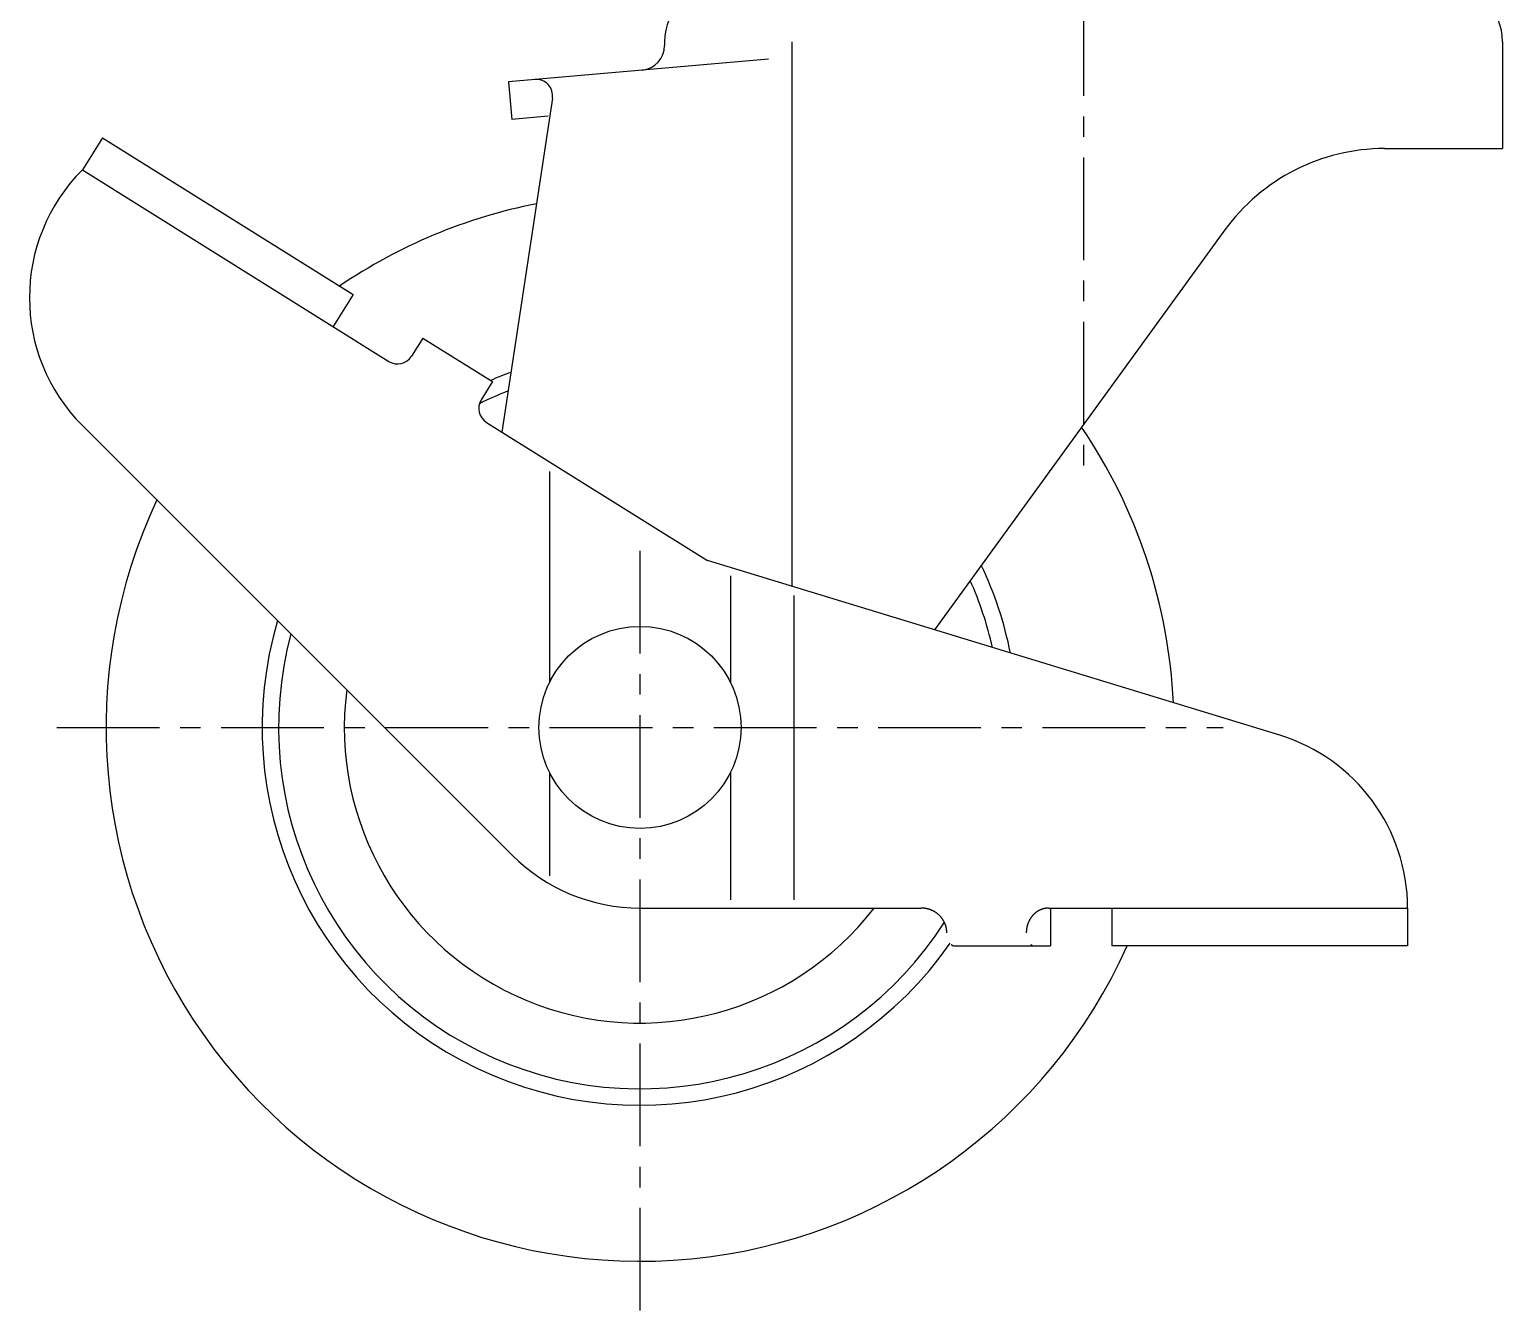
# Model space of a CAD drawing. Extents: x 1 to 224, y -15 to 251.
# Drawn here: x 131.2 to 220.9, y 39.5 to 117.5 of the extents above; entities that cross this region are included whole.
import ezdxf

# ---------------------------------------------------------------- set-up
doc = ezdxf.new("R2010")
doc.units = 0
doc.header["$LTSCALE"] = 5
doc.linetypes.add('CENTER', pattern=[2, 1.25, -0.25, 0.25, -0.25])
doc.layers.get('0').update_dxf_attribs({"linetype": 'CONTINUOUS'})
doc.layers.add('CENTER', color=1, linetype='CENTER')

msp = doc.modelspace()

# ---------------------------------------------------------------- linework, layer by layer
at = {"color": 7, "linetype": 'CONTINUOUS'}
for p, q in [((169.879935, 116.715959), (169.879935, 116.490456)), ((177.621557, 116.715959), (177.621557, 83.574612)), ((220.879935, 116.715959), (220.879935, 110.215959)), ((176.196348, 115.668574), (160.379935, 114.284817)), ((160.379935, 114.284817), (160.580393, 111.993569)), ((163.048723, 113.278415), (159.975226, 92.960161)), ((162.795538, 112.187369), (160.580393, 111.993569)), ((135.657624, 110.867595), (134.438809, 108.917085)), ((135.657624, 110.867595), (150.922489, 101.329049)), ((213.694345, 110.215959), (220.879935, 110.215959)), ((134.438809, 108.917085), (153.095867, 97.258861)), ((203.986141, 105.269382), (186.296937, 80.922282)), ((150.922489, 101.329049), (149.703675, 99.378538)), ((155.16273, 98.679452), (154.473835, 97.57699)), ((155.16273, 98.679452), (159.40297, 96.029856)), ((159.40297, 96.029856), (158.714075, 94.927393)), ((134.438809, 93.360736), (160.60176, 67.197785)), ((159.032204, 93.549426), (172.479271, 85.146766)), ((162.879935, 90.555508), (162.879935, 77.727777)), ((207.318609, 74.495312), (172.479271, 85.146766)), ((173.879935, 84.195694), (173.879935, 77.727777)), ((177.746631, 83.013527), (177.746631, 64.475959)), ((162.879935, 72.224142), (162.879935, 65.94968)), ((173.879935, 72.224142), (173.879935, 64.475959)), ((168.379935, 63.975959), (185.502979, 63.975959)), ((193.248946, 63.975959), (215.10252, 63.975959)), ((193.362421, 63.975959), (193.362421, 61.675959)), ((197.10252, 63.975959), (197.10252, 61.675959)), ((215.10252, 63.975959), (215.10252, 61.675959)), ((187.489438, 61.675959), (193.362421, 61.675959)), ((215.10252, 61.675959), (197.10252, 61.675959))]:
    msp.add_line(p, q, dxfattribs=at)
for points in [[(187.052, 62.476, 0), (187.052, 62.4944, 0), (187.051, 62.5128, 0), (187.051, 62.5312, 0), (187.05, 62.5496, 0), (187.049, 62.5679, 0), (187.047, 62.5863, 0), (187.046, 62.6047, 0), (187.044, 62.623, 0), (187.042, 62.6413, 0), (187.04, 62.6596, 0), (187.038, 62.6778, 0), (187.035, 62.6961, 0), (187.032, 62.7142, 0), (187.029, 62.7324, 0), (187.026, 62.7505, 0), (187.022, 62.7686, 0), (187.018, 62.7866, 0), (187.014, 62.8046, 0), (187.01, 62.8225, 0), (187.005, 62.8404, 0), (187.001, 62.8583, 0), (186.996, 62.876, 0), (186.99, 62.8937, 0), (186.985, 62.9114, 0), (186.979, 62.929, 0), (186.974, 62.9465, 0), (186.967, 62.9639, 0), (186.961, 62.9813, 0), (186.955, 62.9986, 0), (186.948, 63.0158, 0), (186.941, 63.0329, 0), (186.934, 63.05, 0), (186.926, 63.0669, 0), (186.919, 63.0838, 0), (186.911, 63.1006, 0), (186.903, 63.1173, 0), (186.895, 63.1339, 0), (186.886, 63.1504, 0), (186.878, 63.1668, 0), (186.869, 63.1831, 0), (186.86, 63.1992, 0), (186.85, 63.2153, 0), (186.841, 63.2313, 0), (186.831, 63.2471, 0), (186.821, 63.2628, 0), (186.811, 63.2785, 0), (186.801, 63.2939, 0), (186.791, 63.3093, 0), (186.78, 63.3246, 0), (186.769, 63.3397, 0), (186.758, 63.3547, 0), (186.747, 63.3695, 0), (186.735, 63.3842, 0), (186.724, 63.3988, 0), (186.712, 63.4132, 0), (186.7, 63.4275, 0), (186.688, 63.4417, 0), (186.676, 63.4557, 0), (186.663, 63.4696, 0), (186.65, 63.4833, 0), (186.638, 63.4969, 0), (186.625, 63.5103, 0), (186.611, 63.5235, 0), (186.598, 63.5366, 0), (186.585, 63.5496, 0), (186.571, 63.5623, 0), (186.557, 63.5749, 0), (186.543, 63.5874, 0), (186.529, 63.5997, 0), (186.515, 63.6118, 0), (186.5, 63.6237, 0), (186.485, 63.6355, 0), (186.471, 63.6471, 0), (186.456, 63.6585, 0), (186.441, 63.6697, 0), (186.426, 63.6808, 0), (186.41, 63.6916, 0), (186.395, 63.7023, 0), (186.379, 63.7128, 0), (186.363, 63.7232, 0), (186.348, 63.7333, 0), (186.332, 63.7432, 0), (186.315, 63.753, 0), (186.299, 63.7626, 0), (186.283, 63.7719, 0), (186.266, 63.7811, 0), (186.25, 63.7901, 0), (186.233, 63.7988, 0), (186.216, 63.8074, 0), (186.199, 63.8158, 0), (186.182, 63.824, 0), (186.165, 63.8319, 0), (186.148, 63.8397, 0), (186.131, 63.8473, 0), (186.113, 63.8546, 0), (186.096, 63.8618, 0), (186.078, 63.8687, 0), (186.06, 63.8754, 0), (186.043, 63.882, 0), (186.025, 63.8883, 0), (186.007, 63.8944, 0), (185.989, 63.9003, 0), (185.971, 63.9059, 0), (185.953, 63.9114, 0), (185.934, 63.9166, 0), (185.916, 63.9216, 0), (185.898, 63.9264, 0), (185.879, 63.931, 0), (185.861, 63.9354, 0), (185.842, 63.9395, 0), (185.824, 63.9434, 0), (185.805, 63.9471, 0), (185.786, 63.9506, 0), (185.768, 63.9539, 0), (185.749, 63.9569, 0), (185.73, 63.9597, 0), (185.711, 63.9623, 0), (185.693, 63.9647, 0), (185.674, 63.9668, 0), (185.655, 63.9687, 0), (185.636, 63.9704, 0), (185.617, 63.9719, 0), (185.598, 63.9731, 0), (185.579, 63.9742, 0), (185.56, 63.9749, 0), (185.541, 63.9755, 0), (185.522, 63.9758, 0), (185.503, 63.976, 0)], [(193.249, 63.976, 0), (193.232, 63.9758, 0), (193.216, 63.9755, 0), (193.199, 63.9749, 0), (193.182, 63.9742, 0), (193.166, 63.9731, 0), (193.149, 63.9719, 0), (193.133, 63.9704, 0), (193.116, 63.9687, 0), (193.099, 63.9668, 0), (193.083, 63.9647, 0), (193.066, 63.9623, 0), (193.05, 63.9597, 0), (193.034, 63.9569, 0), (193.017, 63.9539, 0), (193.001, 63.9506, 0), (192.984, 63.9471, 0), (192.968, 63.9434, 0), (192.952, 63.9395, 0), (192.936, 63.9354, 0), (192.919, 63.931, 0), (192.903, 63.9264, 0), (192.887, 63.9216, 0), (192.871, 63.9166, 0), (192.855, 63.9114, 0), (192.839, 63.9059, 0), (192.824, 63.9003, 0), (192.808, 63.8944, 0), (192.792, 63.8883, 0), (192.776, 63.882, 0), (192.761, 63.8754, 0), (192.745, 63.8687, 0), (192.73, 63.8618, 0), (192.715, 63.8546, 0), (192.699, 63.8473, 0), (192.684, 63.8397, 0), (192.669, 63.8319, 0), (192.654, 63.824, 0), (192.639, 63.8158, 0), (192.624, 63.8074, 0), (192.61, 63.7988, 0), (192.595, 63.7901, 0), (192.581, 63.7811, 0), (192.566, 63.7719, 0), (192.552, 63.7626, 0), (192.538, 63.753, 0), (192.523, 63.7432, 0), (192.509, 63.7333, 0), (192.496, 63.7232, 0), (192.482, 63.7128, 0), (192.468, 63.7023, 0), (192.455, 63.6916, 0), (192.441, 63.6808, 0), (192.428, 63.6697, 0), (192.415, 63.6585, 0), (192.402, 63.6471, 0), (192.389, 63.6355, 0), (192.376, 63.6237, 0), (192.363, 63.6118, 0), (192.351, 63.5997, 0), (192.338, 63.5874, 0), (192.326, 63.5749, 0), (192.314, 63.5623, 0), (192.302, 63.5496, 0), (192.29, 63.5366, 0), (192.278, 63.5235, 0), (192.267, 63.5103, 0), (192.255, 63.4969, 0), (192.244, 63.4833, 0), (192.233, 63.4696, 0), (192.222, 63.4557, 0), (192.211, 63.4417, 0), (192.201, 63.4275, 0), (192.19, 63.4132, 0), (192.18, 63.3988, 0), (192.17, 63.3842, 0), (192.16, 63.3695, 0), (192.15, 63.3547, 0), (192.14, 63.3397, 0), (192.131, 63.3246, 0), (192.121, 63.3093, 0), (192.112, 63.2939, 0), (192.103, 63.2785, 0), (192.094, 63.2628, 0), (192.086, 63.2471, 0), (192.077, 63.2313, 0), (192.069, 63.2153, 0), (192.061, 63.1992, 0), (192.053, 63.1831, 0), (192.045, 63.1668, 0), (192.038, 63.1504, 0), (192.03, 63.1339, 0), (192.023, 63.1173, 0), (192.016, 63.1006, 0), (192.009, 63.0838, 0), (192.003, 63.0669, 0), (191.996, 63.05, 0), (191.99, 63.0329, 0), (191.984, 63.0158, 0), (191.978, 62.9986, 0), (191.972, 62.9813, 0), (191.967, 62.9639, 0), (191.961, 62.9465, 0), (191.956, 62.929, 0), (191.951, 62.9114, 0), (191.947, 62.8937, 0), (191.942, 62.876, 0), (191.938, 62.8583, 0), (191.934, 62.8404, 0), (191.93, 62.8225, 0), (191.926, 62.8046, 0), (191.922, 62.7866, 0), (191.919, 62.7686, 0), (191.916, 62.7505, 0), (191.913, 62.7324, 0), (191.91, 62.7142, 0), (191.908, 62.6961, 0), (191.905, 62.6778, 0), (191.903, 62.6596, 0), (191.901, 62.6413, 0), (191.899, 62.623, 0), (191.898, 62.6047, 0), (191.897, 62.5863, 0), (191.895, 62.5679, 0), (191.895, 62.5496, 0), (191.894, 62.5312, 0), (191.893, 62.5128, 0), (191.893, 62.4944, 0), (191.893, 62.476, 0)], [(187.328, 61.7681, 0), (187.329, 61.7666, 0), (187.33, 61.7652, 0), (187.331, 61.7638, 0), (187.333, 61.7624, 0), (187.334, 61.761, 0), (187.335, 61.7597, 0), (187.336, 61.7583, 0), (187.338, 61.757, 0), (187.339, 61.7556, 0), (187.34, 61.7543, 0), (187.341, 61.753, 0), (187.342, 61.7517, 0), (187.344, 61.7504, 0), (187.345, 61.7491, 0), (187.346, 61.7478, 0), (187.347, 61.7466, 0), (187.349, 61.7453, 0), (187.35, 61.7441, 0), (187.351, 61.7429, 0), (187.352, 61.7417, 0), (187.354, 61.7404, 0), (187.355, 61.7393, 0), (187.356, 61.7381, 0), (187.357, 61.7369, 0), (187.359, 61.7357, 0), (187.36, 61.7346, 0), (187.361, 61.7334, 0), (187.362, 61.7323, 0), (187.364, 61.7312, 0), (187.365, 61.7301, 0), (187.366, 61.729, 0), (187.367, 61.7279, 0), (187.369, 61.7268, 0), (187.37, 61.7258, 0), (187.371, 61.7247, 0), (187.372, 61.7237, 0), (187.374, 61.7227, 0), (187.375, 61.7216, 0), (187.376, 61.7206, 0), (187.377, 61.7196, 0), (187.379, 61.7187, 0), (187.38, 61.7177, 0), (187.381, 61.7167, 0), (187.382, 61.7158, 0), (187.384, 61.7148, 0), (187.385, 61.7139, 0), (187.386, 61.713, 0), (187.387, 61.7121, 0), (187.389, 61.7112, 0), (187.39, 61.7103, 0), (187.391, 61.7094, 0), (187.393, 61.7086, 0), (187.394, 61.7077, 0), (187.395, 61.7069, 0), (187.396, 61.7061, 0), (187.398, 61.7052, 0), (187.399, 61.7044, 0), (187.4, 61.7036, 0), (187.401, 61.7029, 0), (187.403, 61.7021, 0), (187.404, 61.7013, 0), (187.405, 61.7006, 0), (187.406, 61.6998, 0), (187.408, 61.6991, 0), (187.409, 61.6984, 0), (187.41, 61.6977, 0), (187.412, 61.697, 0), (187.413, 61.6963, 0), (187.414, 61.6956, 0), (187.415, 61.695, 0), (187.417, 61.6943, 0), (187.418, 61.6937, 0), (187.419, 61.6931, 0), (187.42, 61.6924, 0), (187.422, 61.6918, 0), (187.423, 61.6912, 0), (187.424, 61.6907, 0), (187.426, 61.6901, 0), (187.427, 61.6895, 0), (187.428, 61.689, 0), (187.429, 61.6884, 0), (187.431, 61.6879, 0), (187.432, 61.6874, 0), (187.433, 61.6869, 0), (187.434, 61.6864, 0), (187.436, 61.6859, 0), (187.437, 61.6855, 0), (187.438, 61.685, 0), (187.44, 61.6846, 0), (187.441, 61.6841, 0), (187.442, 61.6837, 0), (187.443, 61.6833, 0), (187.445, 61.6829, 0), (187.446, 61.6825, 0), (187.447, 61.6821, 0), (187.448, 61.6818, 0), (187.45, 61.6814, 0), (187.451, 61.6811, 0), (187.452, 61.6807, 0), (187.454, 61.6804, 0), (187.455, 61.6801, 0), (187.456, 61.6798, 0), (187.457, 61.6795, 0), (187.459, 61.6792, 0), (187.46, 61.679, 0), (187.461, 61.6787, 0), (187.463, 61.6785, 0), (187.464, 61.6782, 0), (187.465, 61.678, 0), (187.466, 61.6778, 0), (187.468, 61.6776, 0), (187.469, 61.6774, 0), (187.47, 61.6772, 0), (187.472, 61.6771, 0), (187.473, 61.6769, 0), (187.474, 61.6768, 0), (187.475, 61.6766, 0), (187.477, 61.6765, 0), (187.478, 61.6764, 0), (187.479, 61.6763, 0), (187.48, 61.6762, 0), (187.482, 61.6762, 0), (187.483, 61.6761, 0), (187.484, 61.676, 0), (187.486, 61.676, 0), (187.487, 61.676, 0), (187.488, 61.676, 0), (187.489, 61.676, 0)], [(192.169, 61.7681, 0), (192.17, 61.7666, 0), (192.171, 61.7652, 0), (192.173, 61.7638, 0), (192.174, 61.7624, 0), (192.175, 61.761, 0), (192.176, 61.7597, 0), (192.178, 61.7583, 0), (192.179, 61.757, 0), (192.18, 61.7556, 0), (192.181, 61.7543, 0), (192.182, 61.753, 0), (192.184, 61.7517, 0), (192.185, 61.7504, 0), (192.186, 61.7491, 0), (192.187, 61.7478, 0), (192.189, 61.7466, 0), (192.19, 61.7453, 0), (192.191, 61.7441, 0), (192.192, 61.7429, 0), (192.194, 61.7417, 0), (192.195, 61.7404, 0), (192.196, 61.7393, 0), (192.197, 61.7381, 0), (192.199, 61.7369, 0), (192.2, 61.7357, 0), (192.201, 61.7346, 0), (192.202, 61.7334, 0), (192.204, 61.7323, 0), (192.205, 61.7312, 0), (192.206, 61.7301, 0), (192.207, 61.729, 0), (192.209, 61.7279, 0), (192.21, 61.7268, 0), (192.211, 61.7258, 0), (192.212, 61.7247, 0), (192.214, 61.7237, 0), (192.215, 61.7227, 0), (192.216, 61.7216, 0), (192.217, 61.7206, 0), (192.219, 61.7196, 0), (192.22, 61.7187, 0), (192.221, 61.7177, 0), (192.222, 61.7167, 0), (192.224, 61.7158, 0), (192.225, 61.7148, 0), (192.226, 61.7139, 0), (192.227, 61.713, 0), (192.229, 61.7121, 0), (192.23, 61.7112, 0), (192.231, 61.7103, 0), (192.233, 61.7094, 0), (192.234, 61.7086, 0), (192.235, 61.7077, 0), (192.236, 61.7069, 0), (192.238, 61.7061, 0), (192.239, 61.7052, 0), (192.24, 61.7044, 0), (192.241, 61.7036, 0), (192.243, 61.7029, 0), (192.244, 61.7021, 0), (192.245, 61.7013, 0), (192.246, 61.7006, 0), (192.248, 61.6998, 0), (192.249, 61.6991, 0), (192.25, 61.6984, 0), (192.251, 61.6977, 0), (192.253, 61.697, 0), (192.254, 61.6963, 0), (192.255, 61.6956, 0), (192.257, 61.695, 0), (192.258, 61.6943, 0), (192.259, 61.6937, 0), (192.26, 61.6931, 0), (192.262, 61.6924, 0), (192.263, 61.6918, 0), (192.264, 61.6912, 0), (192.265, 61.6907, 0), (192.267, 61.6901, 0), (192.268, 61.6895, 0), (192.269, 61.689, 0), (192.271, 61.6884, 0), (192.272, 61.6879, 0), (192.273, 61.6874, 0), (192.274, 61.6869, 0), (192.276, 61.6864, 0), (192.277, 61.6859, 0), (192.278, 61.6855, 0), (192.279, 61.685, 0), (192.281, 61.6846, 0), (192.282, 61.6841, 0), (192.283, 61.6837, 0), (192.285, 61.6833, 0), (192.286, 61.6829, 0), (192.287, 61.6825, 0), (192.288, 61.6821, 0), (192.29, 61.6818, 0), (192.291, 61.6814, 0), (192.292, 61.6811, 0), (192.294, 61.6807, 0), (192.295, 61.6804, 0), (192.296, 61.6801, 0), (192.297, 61.6798, 0), (192.299, 61.6795, 0), (192.3, 61.6792, 0), (192.301, 61.679, 0), (192.302, 61.6787, 0), (192.304, 61.6785, 0), (192.305, 61.6782, 0), (192.306, 61.678, 0), (192.308, 61.6778, 0), (192.309, 61.6776, 0), (192.31, 61.6774, 0), (192.311, 61.6772, 0), (192.313, 61.6771, 0), (192.314, 61.6769, 0), (192.315, 61.6768, 0), (192.317, 61.6766, 0), (192.318, 61.6765, 0), (192.319, 61.6764, 0), (192.32, 61.6763, 0), (192.322, 61.6762, 0), (192.323, 61.6762, 0), (192.324, 61.6761, 0), (192.326, 61.676, 0), (192.327, 61.676, 0), (192.328, 61.676, 0), (192.329, 61.676, 0), (192.331, 61.676, 0)]]:
    msp.add_polyline3d(points, dxfattribs=at)
msp.add_circle((168.379935, 74.975959), 6.15, dxfattribs=at)
for centre, radius, start, end in [((173.379935, 116.715959), 3.5, 90, 180), ((217.379935, 116.715959), 3.5, 0, 90), ((168.379935, 116.490456), 1.5, 275, 0), ((162.059971, 113.427981), 1, 351.398208, 95), ((213.694345, 98.215959), 12, 90, 144), ((142.216984, 101.13891), 11, 135, 225), ((168.379935, 74.975959), 32.5, 101.181379, 124.233852), ((153.625787, 98.106909), 1, 238, 328), ((168.379935, 74.975959), 23, 109.970087, 113.287208), ((168.379935, 74.975959), 22, 111.398208, 116.38164), ((159.562123, 94.397474), 1, 148, 238), ((168.379935, 74.975959), 32.5, 2.64257, 34.216832), ((168.379935, 74.975959), 32.5, 154.78317, 335.843478), ((168.379935, 74.975959), 23, 11.359126, 25.428126), ((168.379935, 74.975959), 22, 12.774474, 24.000004), ((168.379935, 74.975959), 23, 163.571878, 325.206974), ((168.379935, 74.975959), 22, 165, 327.36245), ((168.379935, 74.975959), 18, 172.669887, 322.330113), ((204.10252, 63.975959), 11, 0, 73), ((168.379935, 74.975959), 11, 225, 270)]:
    msp.add_arc(centre, radius, start, end, dxfattribs=at)
at = {"layer": 'CENTER', "color": 1, "linetype": 'CENTER'}
for p, q in [((195.379935, 169.675959), (195.379935, 90.423956)), ((168.379935, 39.475959), (168.379935, 85.975959)), ((132.879935, 74.975959), (203.879935, 74.975959))]:
    msp.add_line(p, q, dxfattribs=at)

doc.saveas('drawing.dxf')
